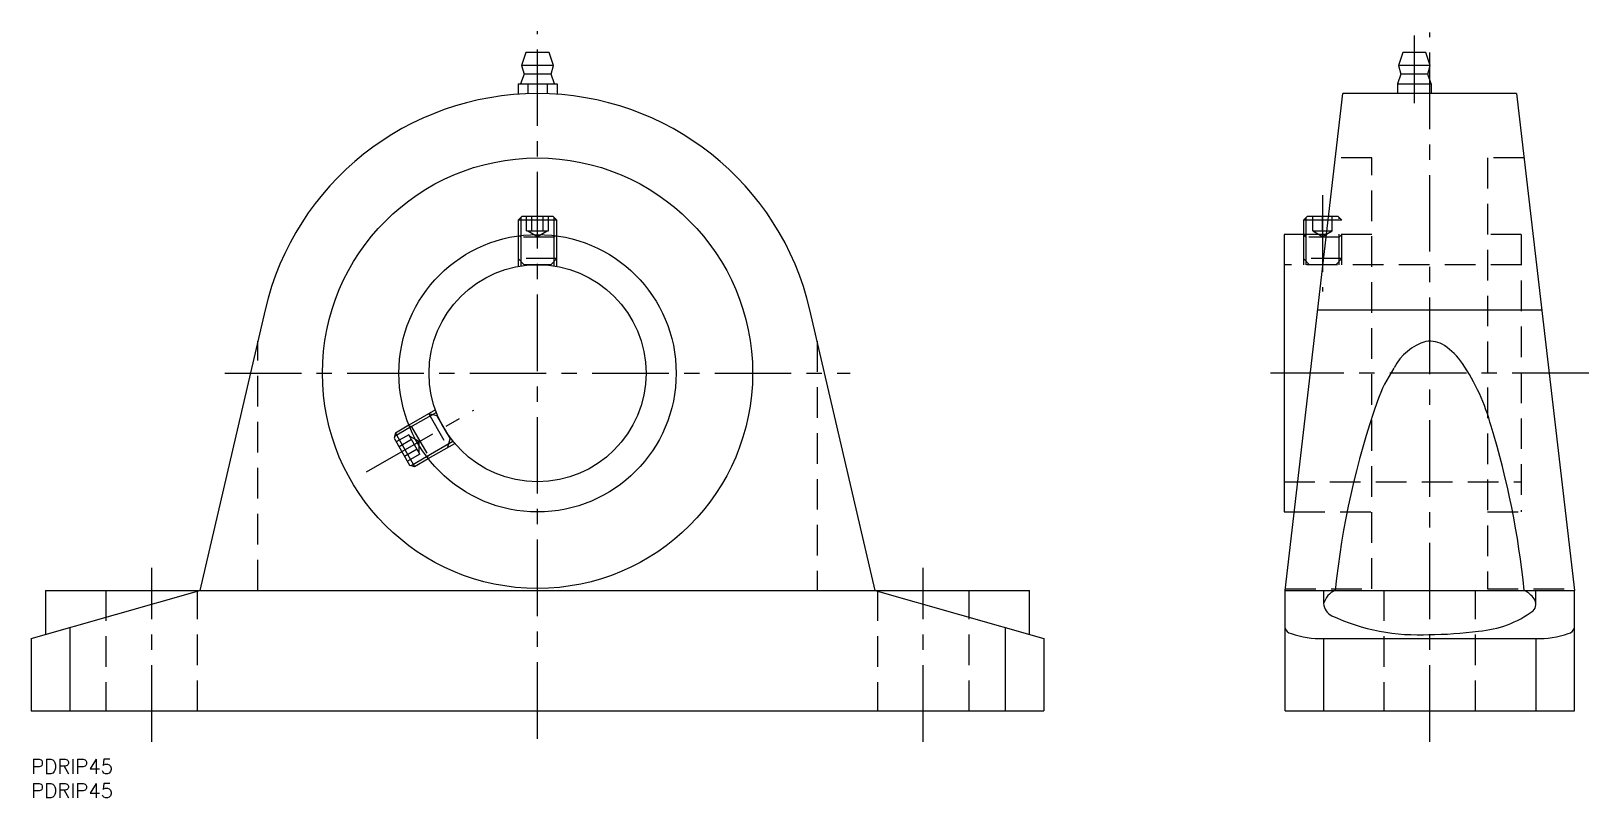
# Model space of a CAD drawing. Extents: x 0 to 323, y -8 to 151.
import ezdxf

# ---------------------------------------------------------------- set-up
doc = ezdxf.new("R2010")
doc.units = 0
doc.header["$LTSCALE"] = 0.5
doc.linetypes.add('CENTER', pattern=[50.8, 31.75, -6.35, 6.35, -6.35])
doc.linetypes.add('DASHED', pattern=[19.05, 12.7, -6.35])
for name, color, linetype in [('MSM_CENTER', 1, 'CENTER'), ('MSM_CONTINUOUS', 7, 'CONTINUOUS'), ('MSM_DASHED', 4, 'DASHED'), ('MSM_NARROW', 5, 'CONTINUOUS'), ('MSM_PART_NUMBER', 7, 'CONTINUOUS')]:
    doc.layers.add(name, color=color, linetype=linetype)
doc.styles.get("Standard").update_dxf_attribs({"font": 'txt.shx', "height": 3, "bigfont": 'bigfont.shx'})

msp = doc.modelspace()

# ---------------------------------------------------------------- linework, layer by layer
at = {"layer": 'MSM_CENTER'}
for p, q in [((105, 4.24), (105, 150.89)), ((286.8, 150.01), (286.8, 136)), ((290, 3.6), (290, 150.61)), ((267.8, 116.89), (267.8, 96.94)), ((40.15, 80), (169.85, 80)), ((323, 80), (257, 80)), ((69.54, 59.53), (91.77, 72.36)), ((25, 3.6), (25, 39.65)), ((185, 3.6), (185, 39.65))]:
    msp.add_line(p, q, dxfattribs=at)
at = {"layer": 'MSM_CONTINUOUS'}
for p, q in [((102.6, 146.5), (101.7, 143.8)), ((107.4, 146.5), (102.6, 146.5)), ((108.3, 143.8), (107.4, 146.5)), ((284.4, 146.5), (283.5, 143.8)), ((289.2, 146.5), (284.4, 146.5)), ((290.1, 143.8), (289.2, 146.5)), ((101.7, 143.8), (102.2, 142)), ((108.3, 143.8), (101.7, 143.8)), ((107.8, 142), (108.3, 143.8)), ((290.1, 143.8), (283.5, 143.8)), ((283.5, 143.8), (284, 142)), ((289.6, 142), (290.1, 143.8)), ((100.96, 140), (109.04, 140)), ((100.96, 140), (100.96, 137.86)), ((102.2, 142), (101.5, 140)), ((107.8, 142), (102.2, 142)), ((102.98, 140), (102.98, 137.96)), ((107.02, 140), (107.02, 137.96)), ((108.5, 140), (107.8, 142)), ((109.04, 140), (109.04, 137.86)), ((284, 142), (283.3, 140)), ((283.3, 140), (290.3, 140)), ((283.3, 140), (283.3, 138)), ((289.6, 142), (284, 142)), ((290.3, 140), (289.6, 142)), ((290.3, 140), (290.3, 138)), ((260, 35), (272, 138)), ((308, 138), (272, 138)), ((308, 138), (320, 35)), ((101.77, 112.5), (101, 111.73)), ((101, 111.73), (101, 108.47)), ((109, 111.73), (101, 111.73)), ((108.23, 112.5), (101.77, 112.5)), ((109, 111.73), (108.23, 112.5)), ((109, 108.47), (109, 111.73)), ((264.57, 112.5), (263.8, 111.73)), ((263.8, 111.73), (263.8, 108.75)), ((268.94, 111.73), (263.8, 111.73)), ((269.03, 112.5), (264.57, 112.5)), ((263.8, 108.75), (259.8, 108.75)), ((259.8, 108.75), (259.8, 51.25)), ((48.5, 93.13), (35, 35)), ((175, 35), (161.5, 93.13)), ((78.34, 69.24), (75.52, 67.61)), ((75.52, 67.61), (75.24, 66.56)), ((75.24, 66.56), (78.47, 60.96)), ((75.52, 67.61), (79.52, 60.68)), ((79.52, 60.68), (82.34, 62.31)), ((78.47, 60.96), (79.52, 60.68)), ((259.8, 51.25), (261.89, 51.25)), ((0, 25), (35, 35)), ((3, 35), (3, 25.86)), ((3, 35), (207, 35)), ((175, 35), (210, 25)), ((207, 25.86), (207, 35)), ((260, 35), (320, 35)), ((260, 10), (260, 35)), ((268, 35), (268, 32.14)), ((312, 32.14), (312, 35)), ((320, 10), (320, 35)), ((0, 25), (0, 10)), ((210, 25), (210, 10)), ((268, 25), (312, 25)), ((0, 10), (210, 10)), ((260, 10), (320, 10))]:
    msp.add_line(p, q, dxfattribs=at)
for radius in [44.61, 28.75, 22.5]:
    msp.add_circle((105, 80), radius, dxfattribs=at)
for centre, radius, start, end in [((105, 79.93), 58.02, 13.1445, 166.8555), ((292.27, 76.25), 10.78, 106.4428, 153.1961), ((289.98, 81.01), 5.63, 57.0544, 97.8162), ((285.81, 74.69), 13.2, 33.7698, 56.7565), ((306.38, 64.71), 28.85, 145.5695, 160.6593), ((261.06, 57.79), 43.17, 15.0634, 34.1643), ((441.48, 17.44), 171.98, 160.705, 174.1393), ((133.49, 17.25), 177, 5.7541, 17.0019), ((272.05, 31.15), 4.19, 113.0805, 164.6701), ((306.97, 29.82), 5.81, 35.9836, 63.0863), ((310.06, 32.14), 1.95, 315.9665, 34.3448), ((270.96, 32.41), 2.96, 183.0416, 244.67), ((287.62, 68.48), 42.69, 245.1611, 273.19), ((298.65, 47.9), 21.38, 274.0282, 306.8174), ((261.59, 27.66), 1.64, 193.2633, 258.2274), ((267.36, 42.91), 17.92, 250.0974, 272.0494), ((290.2, 95.51), 69.65, 269.671, 278.2119), ((312.64, 42.91), 17.92, 267.9506, 289.9026), ((318.41, 27.66), 1.64, 281.7726, 346.7367)]:
    msp.add_arc(centre, radius, start, end, dxfattribs=at)
at = {"layer": 'MSM_DASHED'}
for p, q in [((283.3, 140), (283.3, 140)), ((290.3, 140), (290.3, 140)), ((278, 124.65), (270.44, 124.65)), ((278, 35.35), (278, 124.65)), ((309.56, 124.65), (302, 124.65)), ((302, 124.65), (302, 35.35)), ((102.69, 109.5), (102.69, 112.5)), ((103.85, 109.5), (103.85, 112.5)), ((106.15, 109.5), (106.15, 112.5)), ((107.31, 109.5), (107.31, 112.5)), ((265.8, 109.5), (265.8, 112.5)), ((267.8, 109.5), (267.8, 112.5)), ((271.8, 111.73), (268.94, 111.73)), ((271.03, 112.5), (269.03, 112.5)), ((269.8, 109.5), (269.8, 112.5)), ((271.8, 111.73), (271.03, 112.5)), ((271.26, 102.5), (271.26, 112.27)), ((271.8, 102.5), (271.8, 111.73)), ((101, 108.47), (101, 102.14)), ((101.25, 108.5), (101.54, 108.21)), ((101.54, 108.54), (101.54, 102.23)), ((108.46, 108.21), (101.54, 108.21)), ((102.69, 109.5), (107.31, 109.5)), ((103, 109.5), (105, 108.35)), ((105, 108.35), (107, 109.5)), ((108.46, 102.23), (108.46, 108.54)), ((108.46, 108.21), (108.75, 108.5)), ((109, 102.14), (109, 108.47)), ((263.8, 108.75), (263.8, 102.5)), ((263.8, 108.75), (264.34, 108.21)), ((278, 108.75), (263.8, 108.75)), ((263.81, 108.75), (263.8, 108.75)), ((264.34, 108.75), (264.34, 102.5)), ((271.26, 108.21), (264.34, 108.21)), ((265.8, 109.5), (269.8, 109.5)), ((265.8, 109.5), (267.8, 108.35)), ((267.8, 108.35), (269.8, 109.5)), ((271.26, 108.21), (271.8, 108.75)), ((309, 108.75), (302, 108.75)), ((309, 108.75), (309, 51.25)), ((109, 103.75), (101, 103.75)), ((101, 103.75), (102.25, 102.5)), ((107.75, 102.5), (109, 103.75)), ((263.8, 103.75), (265.05, 102.5)), ((271.8, 103.75), (263.8, 103.75)), ((270.55, 102.5), (271.8, 103.75)), ((107.75, 102.5), (102.25, 102.5)), ((309, 102.5), (259.8, 102.5)), ((47, 35), (47, 86.65)), ((163, 86.65), (163, 35)), ((83.82, 72.4), (78.34, 69.24)), ((84.02, 71.89), (78.55, 68.73)), ((82.43, 71.6), (86.43, 64.67)), ((84.14, 71.14), (82.43, 71.6)), ((84.14, 71.14), (86.89, 66.38)), ((78.84, 68.9), (78.44, 69.01)), ((78.84, 68.9), (82.3, 62.91)), ((78.3, 67.26), (75.7, 65.76)), ((78.87, 66.26), (76.28, 64.76)), ((80.61, 63.26), (78.3, 67.26)), ((80.45, 65.83), (78.45, 66.99)), ((80.45, 63.53), (80.45, 65.83)), ((82.01, 62.74), (87.47, 65.9)), ((82.34, 62.31), (87.82, 65.47)), ((86.43, 64.67), (86.89, 66.38)), ((80.03, 64.26), (77.43, 62.76)), ((80.61, 63.26), (78.01, 61.76)), ((82.19, 62.51), (82.3, 62.91)), ((259.8, 57.5), (309, 57.5)), ((261.89, 51.25), (278, 51.25)), ((302, 51.25), (309, 51.25)), ((15.5, 35), (15.5, 10)), ((34.5, 10), (34.5, 35)), ((175.5, 35), (175.5, 10)), ((194.5, 10), (194.5, 35)), ((260.04, 35.35), (278, 35.35)), ((280.5, 35), (280.5, 10)), ((299.5, 10), (299.5, 35)), ((302, 35.35), (319.96, 35.35))]:
    msp.add_line(p, q, dxfattribs=at)
at = {"layer": 'MSM_NARROW'}
for p, q in [((101.54, 112.27), (101.54, 108.54)), ((108.46, 108.54), (108.46, 112.27)), ((264.34, 112.27), (264.34, 108.75)), ((266.77, 93.13), (313.23, 93.13)), ((78.55, 68.73), (75.32, 66.87)), ((78.78, 60.88), (82.01, 62.74)), ((8, 27.29), (8, 10)), ((202, 27.29), (202, 10)), ((268, 25), (268, 10)), ((312, 25), (312, 10))]:
    msp.add_line(p, q, dxfattribs=at)

# ---------------------------------------------------------------- texts
at = {"layer": 'MSM_PART_NUMBER'}
for p in [(0, -3), (0, -8)]:
    msp.add_text('PDRIP45', height=3, dxfattribs=at).set_placement(p)

doc.saveas('drawing.dxf')
